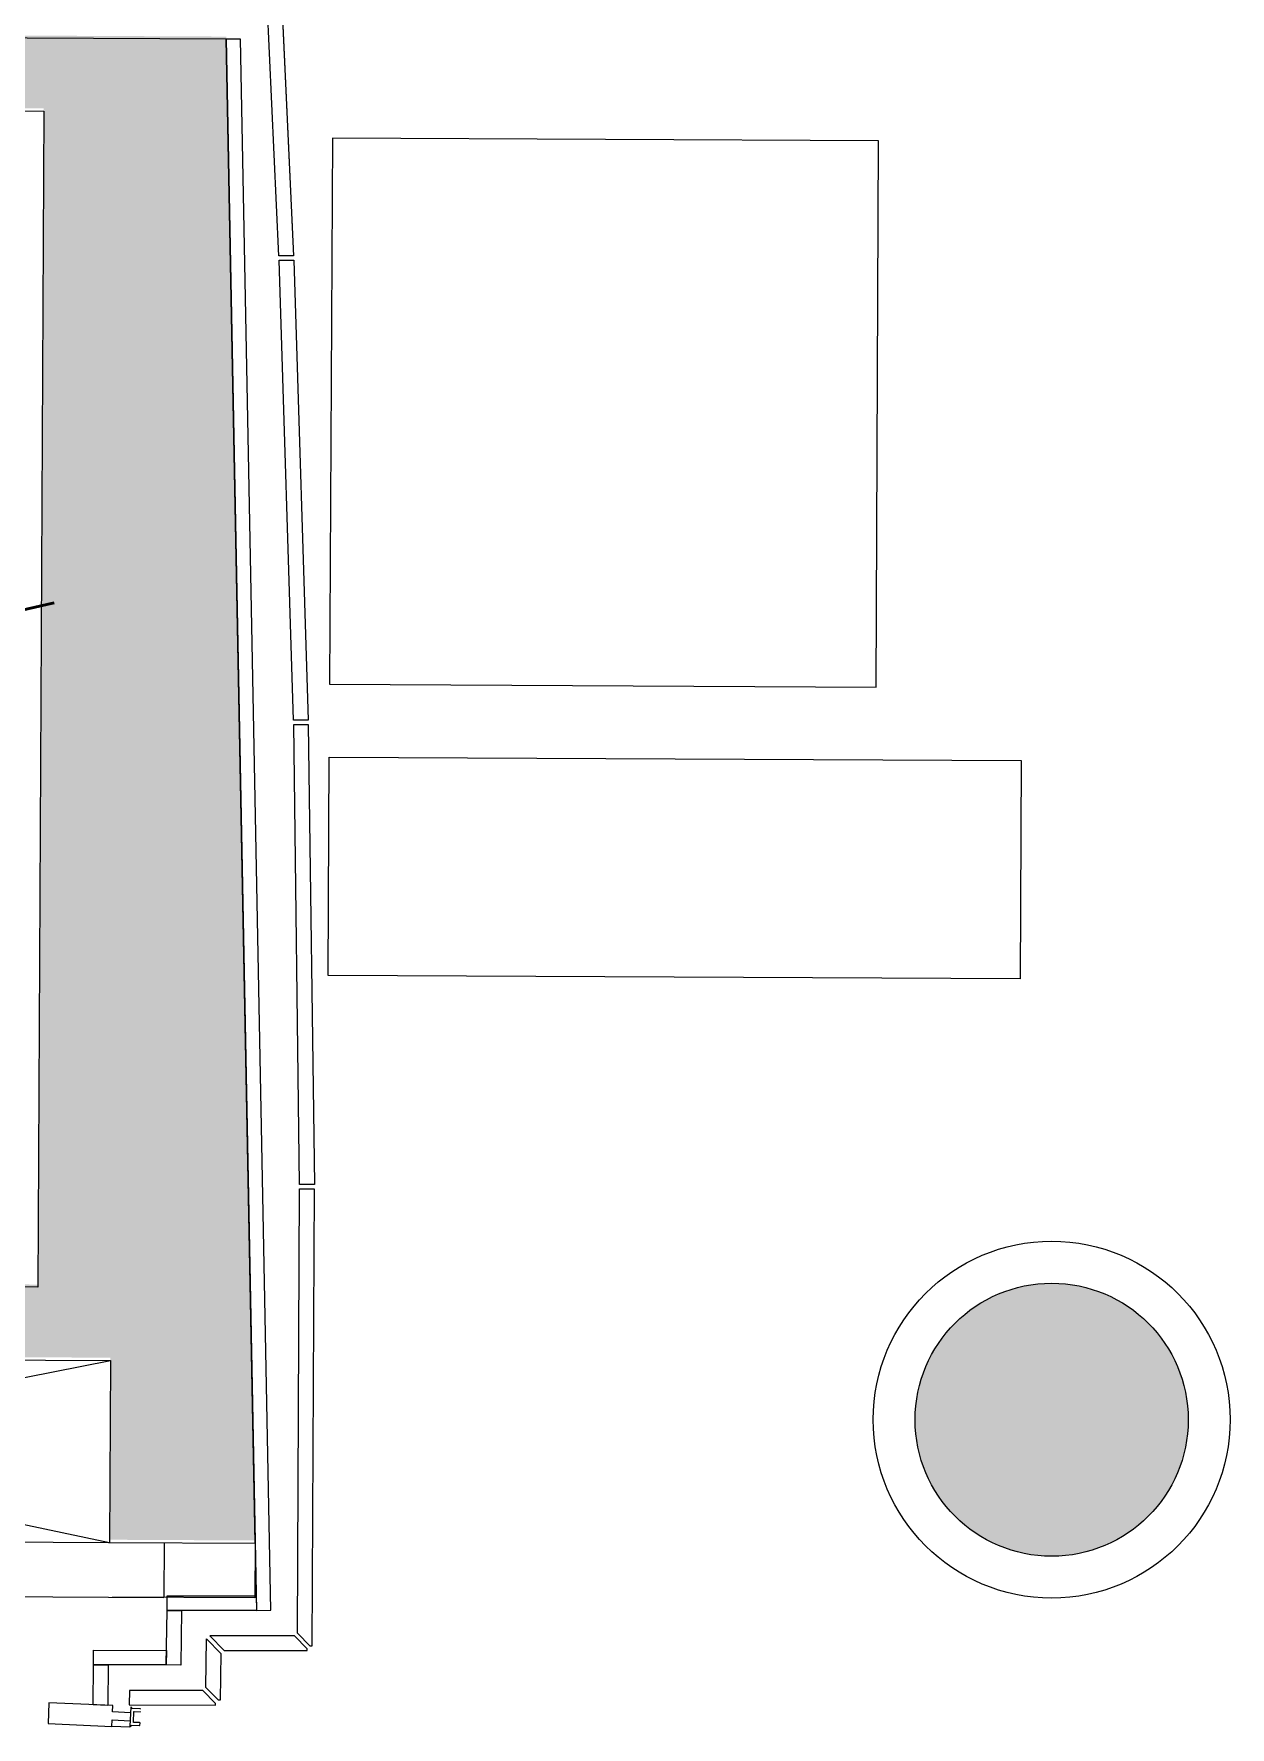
# Model space of a CAD drawing. Header units: centimetres. Extents: x 139057 to 200038, y 34824 to 80516.
# Drawn here: x 177486.6 to 177815.1, y 52607.4 to 53072.5 of the extents above; entities that cross this region are included whole.
import ezdxf

# ---------------------------------------------------------------- set-up
doc = ezdxf.new("R2010")
doc.units = ezdxf.units.CM
doc.header["$LTSCALE"] = 100
doc.layers.add('410_STRUTTURE_001-AM_0', color=7, linetype='Continuous', lineweight=0)
doc.layers.add('448_SCALE_001-AM_0', color=216, linetype='Continuous', lineweight=50)
for name, color, linetype in [('_retini_strutture', 7, 'Continuous'), ('A-FACCIATA MONTANTI', 13, 'Continuous'), ('A-FACCIATTA ISOLANTE', 8, 'Continuous'), ('A-FACCIATTA STONE', 13, 'Continuous'), ('A-FIN-ACCIAIO INOX', 12, 'Continuous'), ('A-GRAFICA', 253, 'Continuous'), ('A-MCLS3-15', 50, 'Continuous'), ('A-Strutt a vista', 1, 'Continuous'), ('HOLES', 20, 'Continuous')]:
    doc.layers.add(name, color=color, linetype=linetype)

msp = doc.modelspace()

# ---------------------------------------------------------------- hatches: boundary and pattern name
at = {"layer": '410_STRUTTURE_001-AM_0'}
h = msp.add_hatch(color=256, dxfattribs=at)
edge = h.paths.add_edge_path()
edge.add_arc((177766.1, 52691.87), 37.5, 0, 360)
at = {"layer": '_retini_strutture'}
msp.add_hatch(color=256, dxfattribs=at).paths.add_polyline_path([(177487.71, 52729), (176822.72, 52732.31), (176822.62, 52712.31), (176842.62, 52712.21), (176842.37, 52662.21), (176882.37, 52662.01), (176882.62, 52712.01), (177507.61, 52708.91), (177507.37, 52658.91), (177547.37, 52658.71), (177539.42, 53071.75), (176519.43, 53076.82), (176519.07, 53003.82), (176549.07, 53003.67), (176549.33, 53056.67), (177489.32, 53052)])

# ---------------------------------------------------------------- linework, layer by layer
at = {"layer": '410_STRUTTURE_001-AM_0', "elevation": 0}
msp.add_lwpolyline([(176822.71, 52731.6), (176822.61, 52711.6), (176842.61, 52711.5), (176842.35, 52661.5), (176882.35, 52661.3), (176882.6, 52711.3), (177507.6, 52708.16), (177507.35, 52658.17), (177547.35, 52657.97), (177539.42, 53071.01), (176519.43, 53076.12), (176519.06, 53003.12), (176549.06, 53002.97), (176549.33, 53055.97), (177489.32, 53051.26), (177487.7, 52728.26)], close=True, dxfattribs=at)
at = {"layer": '410_STRUTTURE_001-AM_0'}
msp.add_circle((177766.1, 52691.87, 0), 37.5, dxfattribs=at)
at = {"layer": '448_SCALE_001-AM_0', "linetype": 'Continuous', "elevation": 0}
for points in [[(177351.7, 52889.11), (177416.8, 52903.83), (177418.5, 52887.27), (177428.51, 52921.9), (177428.23, 52901.64), (177492.17, 52916.26)], [(177351.7, 52889.1), (177416.8, 52903.83), (177418.5, 52887.27), (177428.51, 52921.9), (177428.23, 52901.64), (177492.17, 52916.26)]]:
    msp.add_lwpolyline(points, dxfattribs=at)
at = {"layer": 'A-FACCIATA MONTANTI', "elevation": 0}
for points in [[(177513.12, 52611.39), (177508.23, 52611.61), (177508.3, 52613.35), (177490.72, 52614.13), (177490.57, 52608.43), (177508.05, 52607.66), (177508.13, 52609.41), (177513.02, 52609.19)], [(177512.96, 52607.79), (177512.95, 52607.45), (177508.05, 52607.66)], [(177512.96, 52607.79), (177512.95, 52607.44), (177508.05, 52607.66)]]:
    msp.add_lwpolyline(points, dxfattribs=at)
for points in [[(177513.51, 52612.77, 0.414214), (177513.42, 52612.88), (177513.19, 52612.89), (177512.96, 52607.69), (177513.19, 52607.68, 0.414214), (177513.29, 52607.78), (177513.3, 52607.93, -0.414214), (177513.35, 52607.98), (177515.62, 52607.88, 0.414214), (177515.72, 52607.97), (177515.75, 52608.57, 0.414214), (177515.65, 52608.68), (177514, 52608.75, -0.414214), (177513.96, 52608.8), (177514.08, 52611.7, -0.414214), (177514.14, 52611.75), (177515.78, 52611.67, 0.414214), (177515.89, 52611.77)], [(177513.51, 52612.77), (177513.51, 52612.77, 0.414214), (177513.42, 52612.88), (177513.19, 52612.89), (177512.96, 52607.69), (177513.19, 52607.68, 0.414214), (177513.29, 52607.78), (177513.3, 52607.93, -0.414214), (177513.35, 52607.98), (177515.62, 52607.88, 0.414214), (177515.72, 52607.97), (177515.75, 52608.57, 0.414214), (177515.65, 52608.67), (177514, 52608.75, -0.414214), (177513.96, 52608.8), (177514.08, 52611.7, -0.414214), (177514.14, 52611.74), (177515.78, 52611.67, 0.414214), (177515.89, 52611.77)], [(177515.91, 52612.37), (177515.91, 52612.37, 0.414214), (177515.82, 52612.47), (177513.55, 52612.57, -0.414214), (177513.5, 52612.62)], [(177515.91, 52612.37, 0.414214), (177515.82, 52612.47), (177513.55, 52612.57, -0.414214), (177513.5, 52612.62)]]:
    msp.add_lwpolyline(points, format="xyb", dxfattribs=at)
at = {"layer": 'A-FACCIATTA ISOLANTE', "elevation": 0}
for points in [[(177551.7, 52639.59), (177543.32, 53071), (177539.42, 53071.01), (177547.7, 52639.51)], [(177527.16, 52639.52), (177526.93, 52624.44), (177522.93, 52624.52), (177523.16, 52639.52)], [(177547.7, 52639.51), (177523.16, 52639.52), (177523.22, 52643.52), (177547.62, 52643.5)], [(177522.93, 52624.52), (177502.96, 52624.54), (177502.98, 52628.54), (177522.99, 52628.52)], [(177506.9, 52613.42), (177502.9, 52613.59), (177502.96, 52624.54), (177506.96, 52624.53)], [(177506.9, 52613.42), (177502.9, 52613.59), (177502.96, 52624.54), (177506.96, 52624.53)]]:
    msp.add_lwpolyline(points, close=True, dxfattribs=at)
at = {"layer": 'A-FACCIATTA STONE', "elevation": 0}
for points in [[(177554.55, 53084.64), (177557.91, 53011.52), (177553.9, 53011.54), (177550.71, 53081.13), (177554.08, 53084.64)], [(177554.55, 53084.63), (177557.91, 53011.52), (177553.9, 53011.54), (177550.71, 53081.13), (177554.08, 53084.64)], [(177557.89, 52884.02), (177553.96, 53010.34), (177557.97, 53010.32), (177561.89, 52884)], [(177557.89, 52884.02), (177553.96, 53010.34), (177557.97, 53010.32), (177561.89, 52884)], [(177561.97, 52882.79), (177563.63, 52756.48), (177559.57, 52756.51), (177557.96, 52882.81)], [(177561.97, 52882.8), (177563.63, 52756.49), (177559.57, 52756.51), (177557.97, 52882.82)], [(177563.57, 52755.29), (177562.93, 52629.69), (177562.48, 52629.69), (177558.95, 52633.26), (177559.57, 52755.31)], [(177537.32, 52614.81), (177533.83, 52618.36), (177534.04, 52631.67), (177537.98, 52627.67), (177537.78, 52614.81)], [(177538.83, 52628.51), (177561.69, 52628.5), (177561.69, 52628.95), (177558.18, 52632.5), (177534.89, 52632.52)], [(177536.46, 52613.51), (177536.47, 52613.97), (177532.98, 52617.52), (177512.82, 52617.53), (177512.76, 52613.53)]]:
    msp.add_lwpolyline(points, close=True, dxfattribs=at)
at = {"layer": 'A-FIN-ACCIAIO INOX'}
msp.add_circle((177766.11, 52691.89, 0), 49, dxfattribs=at)
at = {"layer": 'A-GRAFICA'}
for p, q in [((177262.61, 52709.39, 0), (177507.35, 52658.17, 0)), ((177262.36, 52659.41, 0), (177507.61, 52708.17, 0))]:
    msp.add_line(p, q, dxfattribs=at)
at = {"layer": 'A-MCLS3-15', "ltscale": 5}
for p, q in [((177262.35, 52659.39, 0), (177522.35, 52658.09, 0)), ((177522.35, 52658.09, 0), (177522.28, 52643.09, 0)), ((177232.28, 52644.54, 0), (177522.27, 52643.09, 0))]:
    msp.add_line(p, q, dxfattribs=at)
at = {"layer": 'A-Strutt a vista'}
for p, q in [((177547.35, 52657.97, 0), (177547.28, 52642.97, 0)), ((177547.28, 52642.97, 0), (177508.15, 52643.16, 0))]:
    msp.add_line(p, q, dxfattribs=at)
at = {"layer": 'HOLES', "color": 1, "elevation": 0}
for points in [[(177717.86, 52893.11), (177718.57, 53043.11), (177568.57, 53043.86), (177567.82, 52893.87)], [(177757.71, 52872.96), (177757.43, 52812.96), (177567.43, 52813.85), (177567.71, 52873.85)]]:
    msp.add_lwpolyline(points, close=True, dxfattribs=at)

doc.saveas('drawing.dxf')
